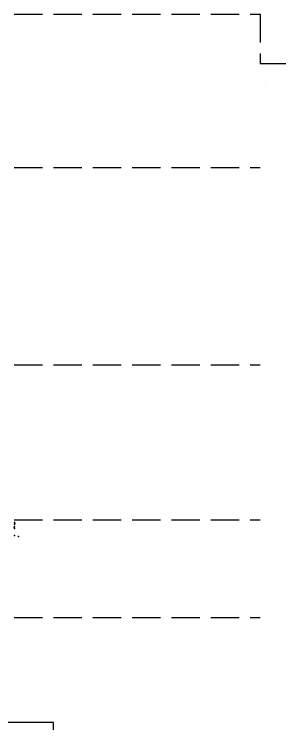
# Model space of a CAD drawing. Header units: inches. Extents: x 140261 to 278399, y 61833 to 125561.
# Drawn here: x 141591.6 to 141653.8, y 63390.6 to 63552.8 of the extents above; entities that cross this region are included whole.
import ezdxf

# ---------------------------------------------------------------- set-up
doc = ezdxf.new("R2010")
doc.units = ezdxf.units.IN
doc.linetypes.add('Aec_Rating_Smoke', pattern=[9, 4.5, 2, -2.5])
doc.layers.add('PDF_0', color=7, linetype='Continuous')
doc.layers.add('section annotaion', color=210, linetype='Aec_Rating_Smoke')

msp = doc.modelspace()

# ---------------------------------------------------------------- linework, layer by layer
for p, q in [((141600.6, 63390.88), (141573.6, 63390.88)), ((141600.6, 63384.88), (141600.6, 63390.88))]:
    msp.add_line(p, q)
for p in [(141591.61, 63435.51), (141591.65, 63435.24), (141591.66, 63435.66), (141591.67, 63436.63), (141591.67, 63436.14), (141591.77, 63436.44), (141591.65, 63433.67), (141592.62, 63433.42)]:
    msp.add_point(p)
at = {"layer": 'PDF_0', "lineweight": 25}
msp.add_lwpolyline([(141649.17, 63536.52), (141649.17, 63536.52)], dxfattribs=at)
at = {"layer": 'section annotaion'}
for p, q in [((141591.6, 63552.79), (141647.87, 63552.79)), ((141647.87, 63552.79), (141647.87, 63541.54)), ((141647.87, 63541.54), (141653.76, 63541.54)), ((141582.6, 63517.77), (141647.87, 63517.77)), ((141591.6, 63472.62), (141647.87, 63472.62)), ((141591.6, 63437.19), (141647.87, 63437.19)), ((141591.6, 63414.93), (141647.87, 63414.93))]:
    msp.add_line(p, q, dxfattribs=at)

doc.saveas('drawing.dxf')
